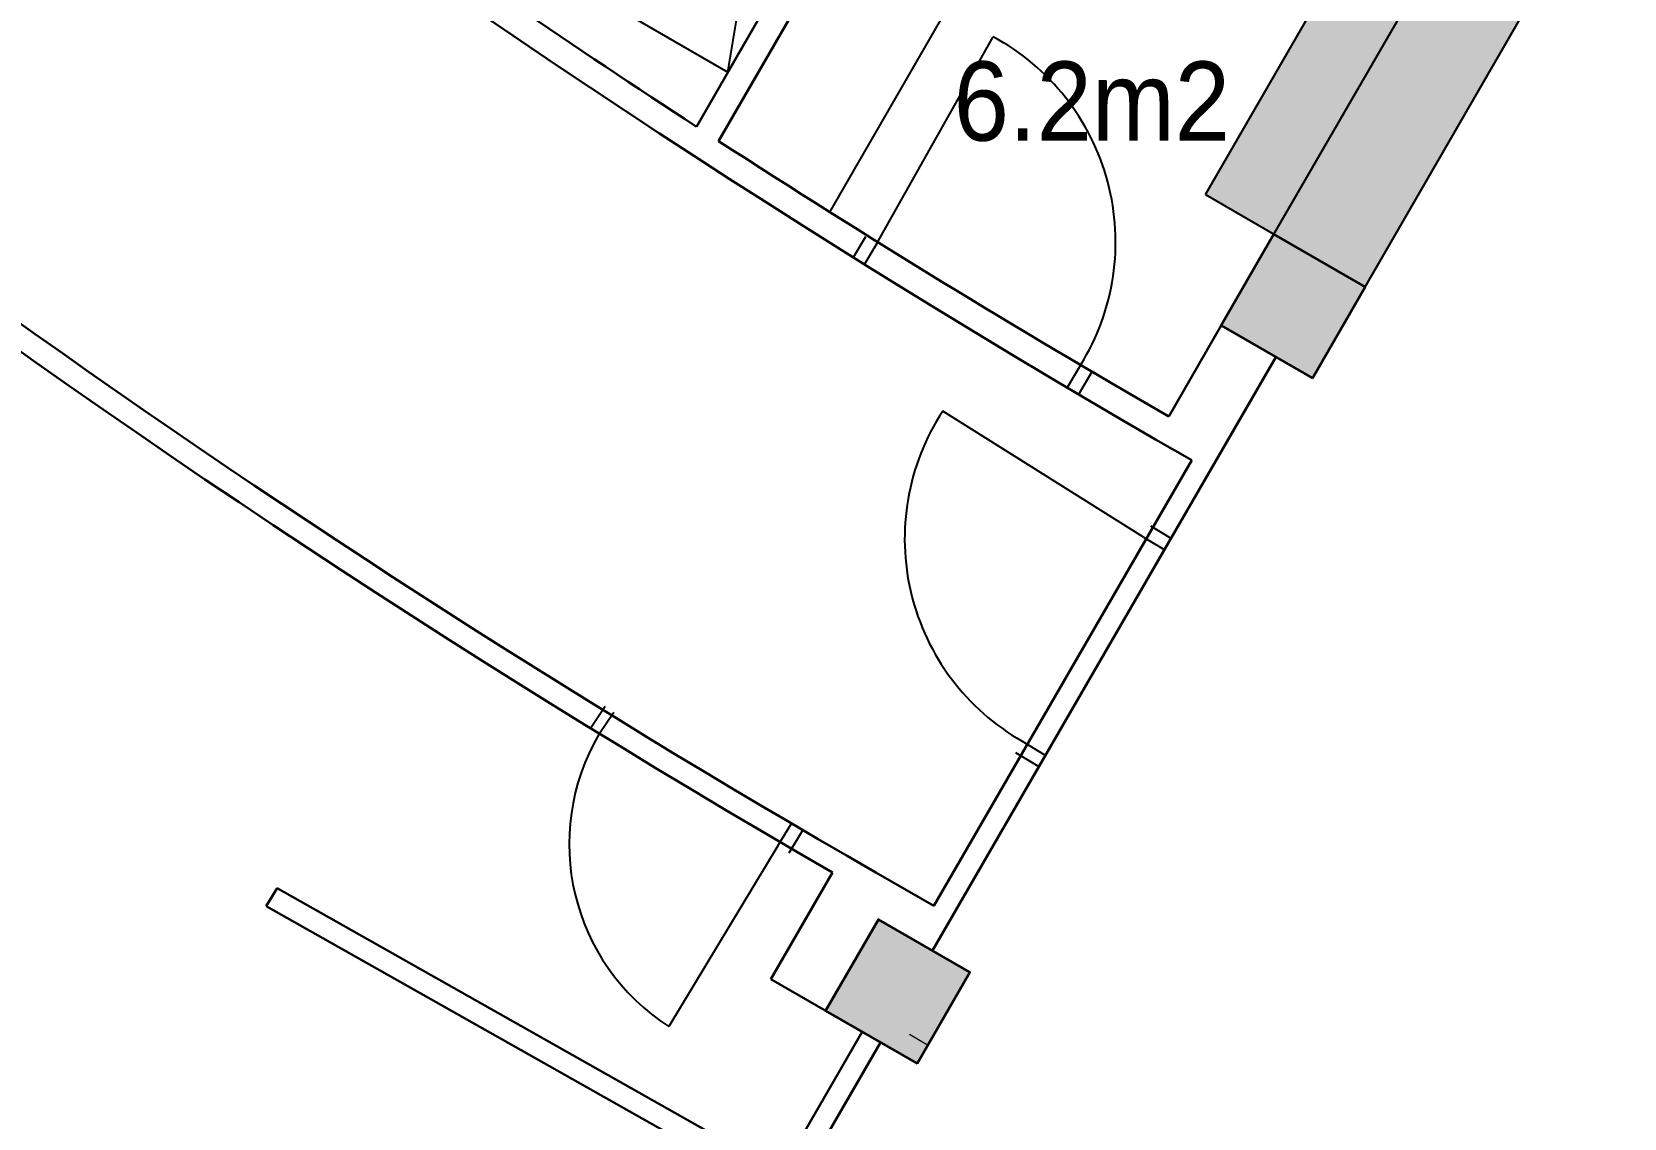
# Model space of a CAD drawing. Header units: millimetres. Extents: x -2729 to 15248, y -12439 to 5292.
# Drawn here: x 3409 to 4013, y -10756 to -10344 of the extents above; entities that cross this region are included whole.
import ezdxf

# ---------------------------------------------------------------- set-up
doc = ezdxf.new("R2010")
doc.units = ezdxf.units.MM
for name, color, linetype, lineweight in [('DUVAR', 7, 'Continuous', 30), ('kolon_Ном_пера__60', 7, 'Continuous', 35), ('pencere_Ном_пера__80', 7, 'Continuous', 13), ('tefriş', 7, 'Continuous', 25)]:
    doc.layers.add(name, color=color, linetype=linetype, lineweight=lineweight)
doc.layers.add('kapı ABD', color=55, linetype='Continuous')
doc.styles.add('Мой Ариал', font='arial.ttf', dxfattribs={"width": 0.9})

# ---------------------------------------------------------------- blocks, each defined once
blk = doc.blocks.new('WE55YHQE')
at = {"layer": 'kapı ABD', "color": 7, "lineweight": -2}
for p, q in [((-10.4, -2.87), (-2.42, 3.19)), ((-7.99, -6.05), (0, 0))]:
    blk.add_line(p, q, dxfattribs=at)
at = {"layer": 'kapı ABD', "color": 7}
for p, q in [((42.4, -68.19), (50.08, -61.75)), ((45.62, -72.02), (53.29, -65.58)), ((42.4, -68.19), (-18.88, -119.6))]:
    blk.add_line(p, q, dxfattribs=at)
blk.add_arc((45.62, -68.5), 82.3, 130.64905, 218.38841, dxfattribs=at)

msp = doc.modelspace()

# ---------------------------------------------------------------- hatches: boundary and pattern name
h = msp.add_hatch(color=7)
h.paths.add_polyline_path([(3895.125, -10475.083), (3915.125, -10440.442), (3880.484, -10420.442), (3860.484, -10455.083)])
h.paths.add_polyline_path([(3745.125, -10734.891), (3765.125, -10700.25), (3730.484, -10680.25), (3710.484, -10714.891)])
h.paths.add_polyline_path([(4344.429, -10693.74), (4359.739, -10656.786), (4322.785, -10641.476), (4307.475, -10678.43)])
h.paths.add_polyline_path([(4229.626, -10970.903), (4244.933, -10933.948), (4207.978, -10918.64), (4192.671, -10955.596)])
at = {"layer": 'DUVAR'}
h = msp.add_hatch(color=256, dxfattribs=at)
h.dxf.hatch_style = 1
h.set_gradient(color1=(173, 134, 82), one_color=1, tint=1)
h.paths.add_polyline_path([(3951.322, -10237.746), (3940.301, -10256.836), (3974.942, -10256.836), (3977.303, -10252.746)])
h.paths.add_polyline_path([(3974.942, -10256.836), (3940.301, -10256.836), (3854.503, -10405.442), (3880.484, -10420.442)])
at = {"layer": 'DUVAR', "true_color": 0xdbc9ad}
h = msp.add_hatch(color=9, dxfattribs=at)
h.dxf.hatch_style = 1
h.set_gradient(color1=(221, 204, 182), one_color=1, tint=1)
h.paths.add_polyline_path([(3994.625, -10262.747), (3984.386, -10256.836), (3977.303, -10252.746), (3974.942, -10256.836), (3880.484, -10420.442), (3897.806, -10430.443)])
h.paths.add_polyline_path([(4011.944, -10272.746), (3994.625, -10262.747), (3897.806, -10430.443), (3915.125, -10440.442)])

# ---------------------------------------------------------------- linework, layer by layer
msp.add_line((3673.438, -10359.057), (3694.601, -10230.402))
msp.add_lwpolyline([(3673.438, -10359.057), (3734.438, -10253.402), (3694.601, -10230.402), (3633.601, -10336.057)], close=True)
at = {"layer": 'DUVAR', "linetype": 'Continuous'}
for p, q in [((3661.507, -10379.722), (3795.438, -10147.746)), ((3669.904, -10385.177), (3804.098, -10152.746)), ((3860.484, -10455.083), (3840.562, -10489.605)), ((3750.939, -10692.059), (3881.211, -10467.05)), ((3750.939, -10692.059), (3881.211, -10467.05)), ((3751.529, -10675.074), (3849.32, -10506.167)), ((3689.701, -10702.891), (3713.031, -10662.481)), ((3498.304, -10675.278), (3502.552, -10668.49)), ((3693.537, -10776.247), (3502.552, -10668.49)), ((3689.606, -10783.214), (3498.304, -10675.278)), ((3689.701, -10702.891), (3724.342, -10722.891)), ((3689.701, -10702.891), (3724.342, -10722.891)), ((3536.134, -11048.876), (3724.342, -10722.891)), ((3416.406, -11272.252), (3731.27, -10726.891))]:
    msp.add_line(p, q, dxfattribs=at)
for centre, radius, start, end in [((5702.643, -7230.79), 3958.527, 217.109649, 240.469371), ((5828.13, -7055.323), 3977.941, 225.621798, 240.16884), ((5689.224, -7243.322), 3949.176, 225.492737, 239.973118), ((5784.185, -7121.623), 3888.569, 232.041247, 236.915429), ((5784.185, -7121.623), 3888.569, 237.062976, 240.011261)]:
    msp.add_arc(centre, radius, start, end, dxfattribs=at)
at = {"layer": 'kapı ABD', "color": 7}
for p, q in [((3729.831, -10424.028), (3774.027, -10345.627)), ((3725.535, -10421.469), (3720.886, -10429.273)), ((3729.831, -10424.028), (3725.18, -10431.834)), ((3807.151, -10470.088), (3801.944, -10478.829)), ((3811.446, -10472.647), (3806.179, -10481.489)), ((3831.071, -10535.406), (3754.858, -10487.536)), ((3831.071, -10535.406), (3838.879, -10540.053)), ((3833.628, -10531.109), (3841.434, -10535.755)), ((3785.039, -10612.743), (3793.781, -10617.946)), ((3782.481, -10617.039), (3791.325, -10622.303))]:
    msp.add_line(p, q, dxfattribs=at)
for centre, start, end in [((3731.991, -10423.453), 328.181311, 61.62468), ((3828.898, -10535.929), 146.830933, 240.274302)]:
    msp.add_arc(centre, 88.453, start, end, dxfattribs=at)
at = {"layer": 'kolon_Ном_пера__60', "linetype": 'Continuous', "flags": 128}
for points in [[(3895.125, -10475.083), (3915.125, -10440.442), (3880.484, -10420.442), (3860.484, -10455.083)], [(3745.125, -10734.891), (3765.125, -10700.25), (3730.484, -10680.25), (3710.484, -10714.891)]]:
    msp.add_lwpolyline(points, close=True, dxfattribs=at)
at = {"layer": 'pencere_Ном_пера__80', "linetype": 'Continuous'}
for p, q in [((3749.168, -10727.908), (3742.324, -10723.92)), ((3745.159, -10734.831), (3738.324, -10730.848))]:
    msp.add_line(p, q, dxfattribs=at)
at = {"layer": 'tefriş'}
for p, q in [((3712.084, -10412.12), (3847.399, -10177.746)), ((3854.503, -10405.442), (3951.322, -10237.746)), ((3880.484, -10420.442), (3977.303, -10252.746)), ((3915.125, -10440.442), (4011.944, -10272.746)), ((3854.503, -10405.442), (3880.484, -10420.442))]:
    msp.add_line(p, q, dxfattribs=at)

# ---------------------------------------------------------------- block references
at = {"color": 183, "rotation": 18.89587085150888}
msp.add_blockref('WE55YHQE', (3630.188, -10601.66), dxfattribs=at)

# ---------------------------------------------------------------- texts
at = {"lineweight": 40, "ltscale": 0.005, "insert": (3811.422, -10385.453), "char_height": 30, "attachment_point": 8, "style": 'Мой Ариал'}
msp.add_mtext('6.2m2', dxfattribs=at)

doc.saveas('drawing.dxf')
